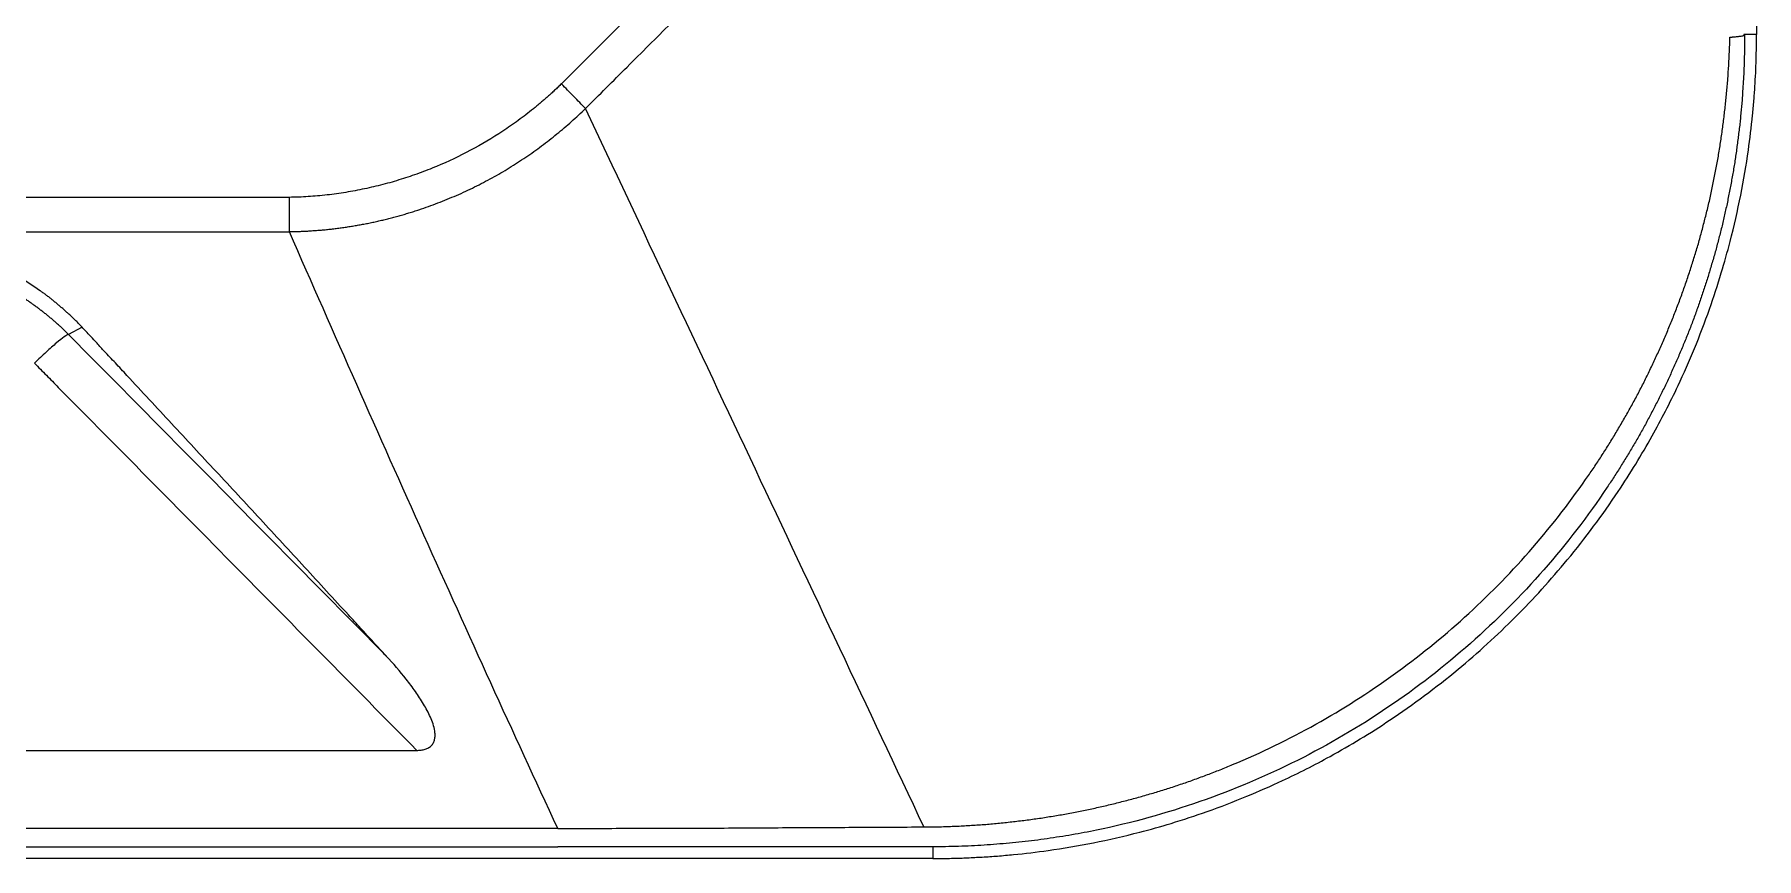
# Model space of a CAD drawing. Header units: inches. Extents: x -1 to 81, y -22 to 129.
# Drawn here: x 68.96 to 81.25, y 0 to 5.88 of the extents above; entities that cross this region are included whole.
import ezdxf

# ---------------------------------------------------------------- set-up
doc = ezdxf.new("R2010")
doc.units = ezdxf.units.IN
doc.header["$MEASUREMENT"] = 0
doc.layers.add('1', color=4, linetype='Continuous')

# ---------------------------------------------------------------- blocks, each defined once
blk = doc.blocks.new('2026 PACE')
at = {"layer": '1', "color": 3, "linetype": 'Continuous', "lineweight": 18}
for p, q in [((81.752, 75.87), (81.752, 5.882)), ((81.666, 5.882), (81.666, 5.881)), ((73.193, 0.215), (54.789, 0.215)), ((75.87, 0), (5.882, 0)), ((54.789, 0.084), (73.193, 0.084))]:
    blk.add_line(p, q, dxfattribs=at)
at = {"layer": '1', "color": 3, "linetype": 'Continuous', "lineweight": 25}
for p, q in [((81.666, 5.882), (81.66, 5.882)), ((81.752, 5.882), (81.666, 5.882)), ((71.277, 4.719), (54.789, 4.719)), ((54.789, 4.474), (71.277, 4.474)), ((69.797, 3.792), (69.701, 3.741)), ((68.345, 0.772), (72.187, 0.772)), ((75.87, 0.084), (75.87, 0))]:
    blk.add_line(p, q, dxfattribs=at)
at = {"layer": '1', "color": 3, "linetype": 'Continuous', "lineweight": 25, "flags": 128}
blk.add_lwpolyline([(71.97, 1.444), (71.723, 1.694), (71.502, 1.917), (71.307, 2.115), (71.137, 2.287), (71.021, 2.404), (70.922, 2.505), (70.838, 2.59), (70.694, 2.735), (70.526, 2.905), (70.363, 3.071), (70.19, 3.246), (70.026, 3.412), (69.867, 3.572), (69.701, 3.741)], dxfattribs=at)
at = {"layer": '1', "color": 3, "linetype": 'Continuous', "lineweight": 18}
blk.add_ellipse((75.407, 14.782), major_axis=(-0.644, 12.395), ratio=0.695978, start_param=3.874842, end_param=3.875785, dxfattribs=at)
at = {"layer": '1', "color": 3, "linetype": 'Continuous', "lineweight": 25}
for points, knots in [([(79.742, 12.049), (79.199, 11.506), (78.112, 10.419), (76.419, 8.726), (74.789, 7.096), (73.701, 6.01), (73.22, 5.529)], [0, 0, 0, 0, 0.2500191, 0.4999997, 0.7787822, 1, 1, 1, 1]), ([(73.391, 5.353), (73.49, 5.451), (73.693, 5.654), (74.005, 5.965), (74.332, 6.291), (74.673, 6.632), (75.173, 7.131), (75.835, 7.793), (76.658, 8.615), (77.479, 9.436), (78.219, 10.177), (78.862, 10.82), (79.406, 11.364), (79.753, 11.712), (79.919, 11.878)], [0, 0, 0, 0, 0.045415, 0.093132, 0.143144, 0.195448, 0.250036, 0.372515, 0.499997, 0.627975, 0.749957, 0.840362, 0.923718, 1, 1, 1, 1]), ([(73.22, 5.529), (73.212, 5.522), (73.196, 5.506), (73.171, 5.483), (73.147, 5.46), (73.122, 5.438), (73.096, 5.416), (73.071, 5.394), (73.045, 5.372), (72.993, 5.329), (72.912, 5.268), (72.765, 5.165), (72.572, 5.051), (72.37, 4.955), (72.203, 4.89), (72.075, 4.847), (71.945, 4.809), (71.835, 4.784), (71.747, 4.766), (71.68, 4.754), (71.614, 4.744), (71.546, 4.736), (71.479, 4.729), (71.412, 4.724), (71.344, 4.72), (71.299, 4.719), (71.277, 4.719)], [0, 0, 0, 0, 0.015602, 0.031199, 0.046793, 0.062386, 0.077981, 0.093579, 0.109183, 0.124795, 0.187484, 0.250127, 0.374465, 0.498821, 0.561147, 0.623541, 0.686359, 0.749148, 0.78055, 0.811904, 0.843227, 0.874537, 0.905852, 0.937189, 0.968566, 1, 1, 1, 1]), ([(73.391, 5.353), (73.364, 5.381), (73.336, 5.41), (73.278, 5.469), (73.249, 5.499), (73.22, 5.529)], [0, 0, 0, 0, 0.5, 0.5, 1, 1, 1, 1]), ([(71.277, 4.474), (71.288, 4.474), (71.312, 4.475), (71.347, 4.476), (71.382, 4.477), (71.417, 4.479), (71.453, 4.482), (71.488, 4.484), (71.524, 4.487), (71.559, 4.491), (71.595, 4.495), (71.63, 4.5), (71.666, 4.504), (71.702, 4.51), (71.738, 4.515), (71.773, 4.522), (71.809, 4.528), (71.845, 4.535), (71.881, 4.543), (71.917, 4.551), (71.952, 4.559), (71.988, 4.568), (72.024, 4.577), (72.06, 4.587), (72.096, 4.597), (72.131, 4.608), (72.167, 4.619), (72.213, 4.634), (72.271, 4.654), (72.338, 4.679), (72.405, 4.705), (72.471, 4.733), (72.536, 4.762), (72.6, 4.793), (72.663, 4.825), (72.725, 4.859), (72.787, 4.893), (72.847, 4.929), (72.906, 4.967), (72.965, 5.005), (73.022, 5.045), (73.078, 5.086), (73.133, 5.128), (73.187, 5.171), (73.24, 5.215), (73.292, 5.26), (73.342, 5.306), (73.375, 5.337), (73.391, 5.353)], [0, 0, 0, 0, 0.014939, 0.02992, 0.044943, 0.060008, 0.075115, 0.090263, 0.105453, 0.120684, 0.135957, 0.151271, 0.166626, 0.182022, 0.19746, 0.212938, 0.228458, 0.244018, 0.259618, 0.27526, 0.290942, 0.306664, 0.322427, 0.33823, 0.354073, 0.369957, 0.38588, 0.401843, 0.432584, 0.463243, 0.493818, 0.524308, 0.554713, 0.585033, 0.615265, 0.64541, 0.675467, 0.705434, 0.73531, 0.765096, 0.79479, 0.824391, 0.853898, 0.883311, 0.912629, 0.94185, 0.970974, 1, 1, 1, 1]), ([(71.277, 4.474), (71.277, 4.512), (71.277, 4.552), (71.277, 4.635), (71.277, 4.677), (71.277, 4.719)], [0, 0, 0, 0, 0.5, 0.5, 1, 1, 1, 1]), ([(73.193, 0.215), (72.874, 0.902), (72.236, 2.302), (71.598, 3.743), (71.277, 4.474)], [0.0254504, 0.0254504, 0.0254504, 0.0254504, 0.4971268, 0.9716764, 0.9716764, 0.9716764, 0.9716764]), ([(69.797, 3.792), (69.791, 3.799), (69.778, 3.812), (69.759, 3.832), (69.739, 3.851), (69.719, 3.871), (69.699, 3.889), (69.679, 3.907), (69.659, 3.925), (69.639, 3.942), (69.619, 3.959), (69.599, 3.976), (69.579, 3.992), (69.559, 4.008), (69.539, 4.023), (69.518, 4.038), (69.477, 4.067), (69.414, 4.11), (69.327, 4.162), (69.238, 4.209), (69.115, 4.267), (68.956, 4.327), (68.79, 4.371), (68.654, 4.396), (68.572, 4.407), (68.508, 4.413), (68.46, 4.416), (68.405, 4.419), (68.366, 4.419), (68.345, 4.419)], [0, 0, 0, 0, 0.017849, 0.035525, 0.053029, 0.070361, 0.087525, 0.104519, 0.121346, 0.138005, 0.154499, 0.170828, 0.186993, 0.202994, 0.218833, 0.23451, 0.250026, 0.313315, 0.376061, 0.438307, 0.500098, 0.625643, 0.750052, 0.812063, 0.875023, 0.899957, 0.929076, 0.96241, 1, 1, 1, 1]), ([(69.701, 3.741), (69.695, 3.747), (69.682, 3.759), (69.663, 3.778), (69.643, 3.796), (69.623, 3.814), (69.603, 3.832), (69.583, 3.849), (69.563, 3.866), (69.543, 3.883), (69.522, 3.899), (69.501, 3.915), (69.481, 3.93), (69.459, 3.946), (69.438, 3.961), (69.417, 3.976), (69.395, 3.99), (69.374, 4.004), (69.352, 4.018), (69.33, 4.031), (69.308, 4.044), (69.286, 4.057), (69.264, 4.069), (69.241, 4.081), (69.219, 4.093), (69.196, 4.105), (69.173, 4.116), (69.15, 4.127), (69.128, 4.137), (69.105, 4.147), (69.072, 4.161), (69.031, 4.178), (68.98, 4.197), (68.928, 4.214), (68.876, 4.23), (68.824, 4.245), (68.771, 4.257), (68.718, 4.269), (68.665, 4.279), (68.612, 4.287), (68.559, 4.294), (68.505, 4.299), (68.452, 4.303), (68.398, 4.305), (68.363, 4.306), (68.345, 4.306)], [0, 0, 0, 0, 0.017839, 0.035624, 0.053357, 0.071037, 0.088666, 0.106245, 0.123776, 0.141258, 0.158693, 0.176081, 0.193425, 0.210723, 0.227978, 0.24519, 0.262359, 0.279488, 0.296575, 0.313623, 0.330631, 0.347601, 0.364533, 0.381428, 0.398286, 0.415109, 0.431897, 0.44865, 0.46537, 0.482056, 0.498711, 0.535009, 0.571204, 0.607302, 0.64331, 0.679234, 0.715081, 0.750859, 0.786575, 0.822236, 0.857851, 0.893426, 0.92897, 0.964492, 1, 1, 1, 1]), ([(69.701, 3.741), (69.695, 3.74), (69.685, 3.734), (69.655, 3.713), (69.636, 3.698), (69.592, 3.661), (69.567, 3.639), (69.514, 3.59), (69.486, 3.563), (69.457, 3.535)], [0, 0, 0, 0, 0.25, 0.25, 0.5, 0.5, 0.75, 0.75, 1, 1, 1, 1]), ([(71.969, 1.445), (71.938, 1.478), (71.877, 1.545), (71.787, 1.643), (71.624, 1.82), (71.386, 2.079), (71.07, 2.421), (70.754, 2.763), (70.436, 3.105), (70.196, 3.363), (70.037, 3.535), (69.965, 3.611), (69.907, 3.674), (69.863, 3.722), (69.827, 3.76), (69.806, 3.782), (69.797, 3.792)], [0, 0, 0, 0, 0.043373, 0.085372, 0.125996, 0.271347, 0.417345, 0.563388, 0.708683, 0.854348, 0.891924, 0.92718, 0.951549, 0.971783, 0.988039, 1, 1, 1, 1]), ([(69.457, 3.536), (69.486, 3.507), (69.514, 3.478), (69.571, 3.42), (69.599, 3.392), (69.685, 3.305), (69.742, 3.248), (69.912, 3.075), (70.026, 2.96), (70.367, 2.615), (70.595, 2.384), (71.277, 1.693), (71.732, 1.233), (72.187, 0.772)], [0, 0, 0, 0, 0.03125, 0.03125, 0.0625, 0.0625, 0.125, 0.125, 0.25, 0.25, 0.5, 0.5, 1, 1, 1, 1]), ([(72.187, 0.772), (72.197, 0.772), (72.207, 0.773), (72.227, 0.775), (72.237, 0.777), (72.255, 0.783), (72.264, 0.787), (72.281, 0.797), (72.288, 0.802), (72.3, 0.816), (72.305, 0.824), (72.312, 0.84), (72.314, 0.849), (72.317, 0.866), (72.318, 0.875), (72.317, 0.892), (72.316, 0.901), (72.313, 0.927), (72.308, 0.944), (72.298, 0.977), (72.291, 0.993), (72.27, 1.041), (72.253, 1.072), (72.217, 1.133), (72.197, 1.163), (72.156, 1.222), (72.134, 1.251), (72.067, 1.336), (72.019, 1.391), (71.969, 1.445)], [0, 0, 0, 0, 0.03125, 0.03125, 0.0625, 0.0625, 0.09375, 0.09375, 0.125, 0.125, 0.15625, 0.15625, 0.1875, 0.1875, 0.21875, 0.21875, 0.25, 0.25, 0.3125, 0.3125, 0.375, 0.375, 0.5, 0.5, 0.625, 0.625, 0.75, 0.75, 1, 1, 1, 1])]:
    blk.add_open_spline(points, degree=3, knots=knots, dxfattribs=at)
at = {"layer": '1', "color": 3, "linetype": 'Continuous', "lineweight": 18}
for points, knots in [([(75.807, 0.226), (75.824, 0.226), (75.858, 0.226), (75.908, 0.227), (75.959, 0.228), (76.01, 0.23), (76.06, 0.232), (76.11, 0.235), (76.16, 0.238), (76.211, 0.241), (76.261, 0.245), (76.31, 0.25), (76.36, 0.254), (76.41, 0.26), (76.459, 0.265), (76.508, 0.271), (76.558, 0.277), (76.607, 0.284), (76.656, 0.291), (76.705, 0.299), (76.753, 0.307), (76.802, 0.315), (76.85, 0.324), (76.899, 0.333), (76.947, 0.343), (76.995, 0.353), (77.043, 0.363), (77.09, 0.374), (77.138, 0.385), (77.185, 0.397), (77.233, 0.409), (77.28, 0.421), (77.327, 0.434), (77.373, 0.447), (77.42, 0.461), (77.467, 0.474), (77.513, 0.489), (77.559, 0.503), (77.605, 0.518), (77.651, 0.534), (77.697, 0.549), (77.742, 0.566), (77.787, 0.582), (77.832, 0.599), (77.877, 0.616), (77.922, 0.634), (77.967, 0.652), (78.2, 0.748), (78.61, 0.947), (79.165, 1.301), (79.676, 1.713), (80.137, 2.181), (80.426, 2.55), (80.585, 2.782), (80.637, 2.86), (80.688, 2.94), (80.737, 3.02), (80.785, 3.101), (80.832, 3.183), (80.878, 3.265), (80.922, 3.349), (80.965, 3.433), (81.006, 3.519), (81.046, 3.605), (81.085, 3.691), (81.122, 3.779), (81.158, 3.867), (81.192, 3.956), (81.226, 4.046), (81.257, 4.136), (81.287, 4.227), (81.316, 4.319), (81.343, 4.411), (81.368, 4.504), (81.392, 4.597), (81.415, 4.691), (81.436, 4.786), (81.455, 4.881), (81.473, 4.977), (81.489, 5.074), (81.504, 5.171), (81.517, 5.268), (81.528, 5.366), (81.538, 5.464), (81.547, 5.563), (81.553, 5.662), (81.559, 5.762), (81.561, 5.829), (81.562, 5.862)], [0, 0, 0, 0, 0.005703, 0.011395, 0.017076, 0.022746, 0.028406, 0.034055, 0.039695, 0.045325, 0.050946, 0.056557, 0.062159, 0.067752, 0.073337, 0.078913, 0.08448, 0.09004, 0.095591, 0.101134, 0.10667, 0.112198, 0.117719, 0.123233, 0.128741, 0.134241, 0.139735, 0.145223, 0.150705, 0.15618, 0.16165, 0.167114, 0.172572, 0.178025, 0.183472, 0.188914, 0.194351, 0.199783, 0.205211, 0.210633, 0.216051, 0.221465, 0.226875, 0.23228, 0.237681, 0.243079, 0.248472, 0.253862, 0.327898, 0.401525, 0.474961, 0.548384, 0.621961, 0.6325, 0.643046, 0.6536, 0.664163, 0.674734, 0.685315, 0.695907, 0.706509, 0.717123, 0.727749, 0.738389, 0.749042, 0.759709, 0.770392, 0.78109, 0.791806, 0.802539, 0.81329, 0.824061, 0.834853, 0.845666, 0.856501, 0.86736, 0.878243, 0.889152, 0.900088, 0.911054, 0.922049, 0.933077, 0.944138, 0.955235, 0.966368, 0.977539, 0.988749, 1, 1, 1, 1]), ([(75.87, 0), (75.886, 0), (75.918, 0), (75.967, 0.001), (76.016, 0.002), (76.067, 0.003), (76.118, 0.005), (76.171, 0.008), (76.224, 0.011), (76.279, 0.014), (76.334, 0.018), (76.39, 0.023), (76.511, 0.034), (76.721, 0.059), (77.022, 0.111), (77.314, 0.177), (77.585, 0.253), (77.84, 0.337), (78.106, 0.439), (78.4, 0.568), (78.744, 0.743), (79.168, 1.001), (79.612, 1.331), (80.035, 1.717), (80.42, 2.14), (80.744, 2.575), (81.001, 2.996), (81.178, 3.339), (81.312, 3.643), (81.414, 3.911), (81.498, 4.167), (81.574, 4.438), (81.641, 4.73), (81.692, 5.031), (81.719, 5.256), (81.733, 5.408), (81.74, 5.509), (81.746, 5.606), (81.749, 5.701), (81.751, 5.792), (81.752, 5.852), (81.752, 5.882)], [0, 0, 0, 0, 0.005158, 0.010421, 0.015791, 0.021266, 0.026847, 0.032533, 0.038326, 0.044224, 0.050228, 0.056338, 0.062554, 0.089601, 0.124887, 0.161667, 0.186877, 0.216224, 0.249035, 0.279294, 0.320464, 0.374224, 0.440167, 0.5, 0.559832, 0.625775, 0.675957, 0.719703, 0.750965, 0.783776, 0.813123, 0.838333, 0.875114, 0.9104, 0.937447, 0.948761, 0.95972, 0.970323, 0.980571, 0.990463, 1, 1, 1, 1]), ([(81.666, 5.882), (81.666, 5.866), (81.666, 5.834), (81.666, 5.786), (81.665, 5.738), (81.663, 5.691), (81.662, 5.644), (81.66, 5.596), (81.657, 5.549), (81.654, 5.502), (81.651, 5.455), (81.648, 5.408), (81.644, 5.361), (81.639, 5.315), (81.635, 5.268), (81.63, 5.222), (81.624, 5.175), (81.618, 5.129), (81.612, 5.083), (81.606, 5.037), (81.599, 4.991), (81.592, 4.945), (81.584, 4.9), (81.576, 4.854), (81.568, 4.809), (81.559, 4.763), (81.55, 4.718), (81.541, 4.673), (81.531, 4.628), (81.521, 4.584), (81.511, 4.539), (81.5, 4.494), (81.489, 4.45), (81.477, 4.406), (81.466, 4.362), (81.454, 4.318), (81.441, 4.274), (81.428, 4.23), (81.415, 4.187), (81.402, 4.143), (81.388, 4.1), (81.374, 4.057), (81.36, 4.014), (81.345, 3.971), (81.33, 3.928), (81.315, 3.886), (81.299, 3.843), (81.283, 3.801), (81.267, 3.759), (81.25, 3.717), (81.233, 3.676), (81.216, 3.634), (81.198, 3.592), (81.18, 3.551), (81.162, 3.51), (81.143, 3.469), (81.125, 3.428), (81.106, 3.388), (81.086, 3.347), (81.066, 3.307), (81.046, 3.267), (81.026, 3.227), (81.005, 3.187), (80.984, 3.148), (80.963, 3.108), (80.942, 3.069), (80.92, 3.03), (80.898, 2.991), (80.875, 2.953), (80.853, 2.914), (80.83, 2.876), (80.806, 2.838), (80.783, 2.8), (80.759, 2.762), (80.735, 2.724), (80.71, 2.687), (80.557, 2.456), (80.245, 2.051), (79.719, 1.523), (79.128, 1.065), (78.48, 0.685), (77.78, 0.39), (77.261, 0.246), (76.952, 0.185), (76.864, 0.169), (76.776, 0.155), (76.687, 0.141), (76.598, 0.129), (76.508, 0.119), (76.418, 0.11), (76.327, 0.102), (76.237, 0.095), (76.146, 0.09), (76.054, 0.087), (75.962, 0.084), (75.901, 0.084), (75.87, 0.084)], [0, 0, 0, 0, 0.005252, 0.010493, 0.015725, 0.020947, 0.02616, 0.031363, 0.036557, 0.041742, 0.046918, 0.052085, 0.057244, 0.062394, 0.067537, 0.072671, 0.077798, 0.082917, 0.088028, 0.093132, 0.098229, 0.103319, 0.108402, 0.113479, 0.118549, 0.123612, 0.12867, 0.133722, 0.138768, 0.143808, 0.148842, 0.153871, 0.158895, 0.163914, 0.168927, 0.173936, 0.17894, 0.183939, 0.188933, 0.193923, 0.198909, 0.20389, 0.208868, 0.213841, 0.21881, 0.223776, 0.228738, 0.233697, 0.238653, 0.243605, 0.248554, 0.2535, 0.258443, 0.263384, 0.268322, 0.273257, 0.27819, 0.28312, 0.288048, 0.292973, 0.297897, 0.302818, 0.307737, 0.312655, 0.31757, 0.322484, 0.327396, 0.332306, 0.337215, 0.342122, 0.347028, 0.351933, 0.356837, 0.361739, 0.36664, 0.371541, 0.37644, 0.457962, 0.539493, 0.62127, 0.703543, 0.786563, 0.87068, 0.880478, 0.890298, 0.90014, 0.910006, 0.919896, 0.929811, 0.939752, 0.94972, 0.959717, 0.969742, 0.979797, 0.989882, 1, 1, 1, 1]), ([(81.562, 5.862), (81.565, 5.862), (81.572, 5.863), (81.578, 5.863), (81.581, 5.864)], [0, 0, 0, 0, 0.498475, 1, 1, 1, 1]), ([(81.581, 5.864), (81.586, 5.864), (81.595, 5.865), (81.609, 5.866), (81.622, 5.868), (81.635, 5.869), (81.648, 5.871), (81.656, 5.872), (81.66, 5.873)], [0, 0, 0, 0, 0.165107, 0.331201, 0.497993, 0.665217, 0.832626, 1, 1, 1, 1]), ([(73.193, 0.215), (73.272, 0.215), (73.431, 0.215), (73.669, 0.216), (73.906, 0.216), (74.144, 0.217), (74.382, 0.218), (74.619, 0.219), (74.857, 0.221), (75.094, 0.222), (75.332, 0.223), (75.569, 0.225), (75.728, 0.225), (75.807, 0.226)], [0, 0, 0, 0, 0.090986, 0.181957, 0.272912, 0.363852, 0.454781, 0.545699, 0.636596, 0.72745, 0.818247, 0.909059, 1, 1, 1, 1]), ([(75.805, 0.084), (75.587, 0.084), (75.37, 0.084), (74.934, 0.084), (74.717, 0.084), (74.064, 0.084), (73.628, 0.084), (73.193, 0.084)], [0, 0, 0, 0, 0.25, 0.25, 0.5, 0.5, 1, 1, 1, 1])]:
    blk.add_open_spline(points, degree=3, knots=knots, dxfattribs=at)
at = {"layer": '1', "color": 3, "linetype": 'Continuous', "lineweight": 25}
for points in [[(81.66, 5.882), (81.66, 5.879), (81.66, 5.876), (81.66, 5.873)], [(75.807, 0.226), (75.008, 1.921), (74.203, 3.631), (73.391, 5.353)]]:
    blk.add_open_spline(points, degree=3, dxfattribs=at)
at = {"layer": '1', "color": 3, "linetype": 'Continuous', "lineweight": 18}
blk.add_open_spline([(75.87, 0.084), (75.848, 0.084), (75.827, 0.084), (75.805, 0.084)], degree=3, dxfattribs=at)

msp = doc.modelspace()

# ---------------------------------------------------------------- block references
msp.add_blockref('2026 PACE', (-0.5, 0))

doc.saveas('drawing.dxf')
